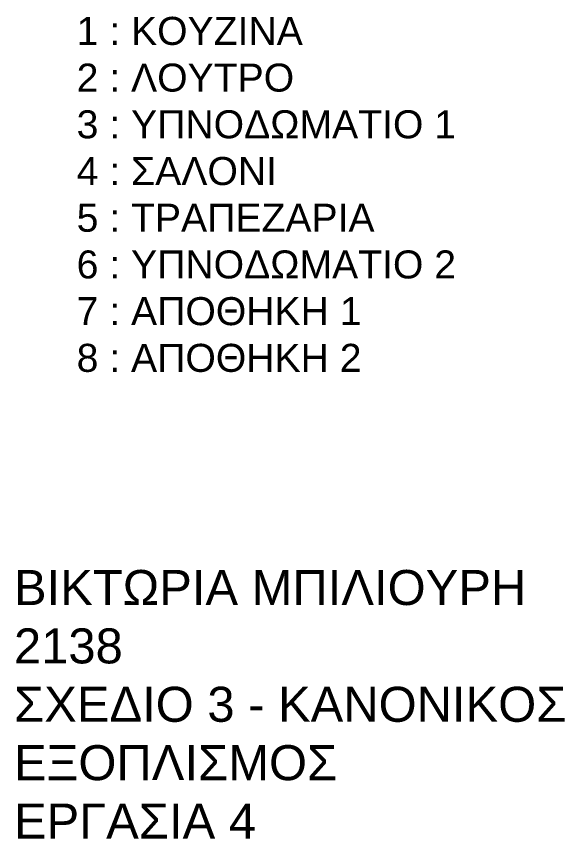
# Model space of a CAD drawing. Header units: metres. Extents: x 68 to 488, y 68 to 365.
# Drawn here: x 292.43 to 300.26, y 256.19 to 267.93 of the extents above; entities that cross this region are included whole.
import ezdxf

# ---------------------------------------------------------------- set-up
doc = ezdxf.new("R2010")
doc.units = ezdxf.units.M
doc.header["$MEASUREMENT"] = 0
doc.layers.add('γραμματα', color=7, linetype='Continuous')
doc.styles.get("Standard").update_dxf_attribs({"font": 'arial.ttf'})

msp = doc.modelspace()

# ---------------------------------------------------------------- texts
at = {"layer": 'γραμματα', "attachment_point": 1}
for s, width, insert, char_height in [('1 : ΚΟΥΖΙΝΑ\\P2 : ΛΟΥΤΡΟ\\P3 : ΥΠΝΟΔΩΜΑΤΙΟ 1\\P4 : ΣΑΛΟΝΙ\\P5 : ΤΡΑΠΕΖΑΡΙΑ\\P6 : ΥΠΝΟΔΩΜΑΤΙΟ 2\\P7 : ΑΠΟΘΗΚΗ 1\\P8 : ΑΠΟΘΗΚΗ 2', 9.59869, (293.294, 267.924), 0.4), ('ΒΙΚΤΩΡΙΑ ΜΠΙΛΙΟΥΡΗ\\P2138\\PΣΧΕΔΙΟ 3 - ΚΑΝΟΝΙΚΟΣ ΕΞΟΠΛΙΣΜΟΣ\\PΕΡΓΑΣΙΑ 4', 9.7964, (292.399, 260.028), 0.5)]:
    msp.add_mtext_dynamic_manual_height_columns(s, width=width, gutter_width=1, heights=[0], dxfattribs=dict(at, insert=insert, char_height=char_height))

doc.saveas('drawing.dxf')
